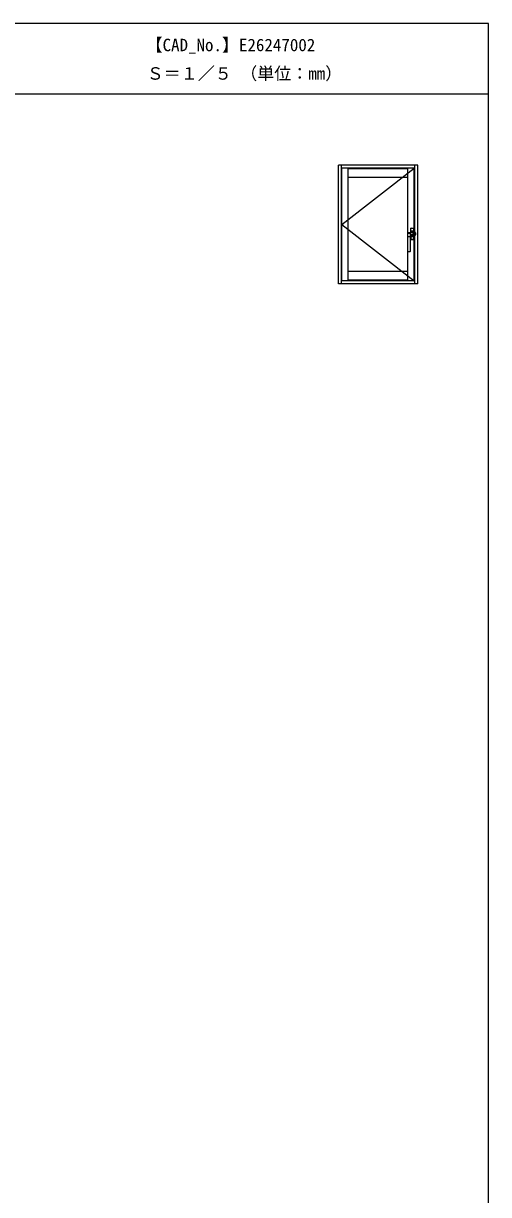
# Model space of a CAD drawing. Units: millimetres, scale not verified. Extents: x -438 to 438, y -464 to 465.
# Drawn here: x 273.4 to 437.5, y 17.7 to 430.8 of the extents above; entities that cross this region are included whole.
import ezdxf
from ezdxf.enums import TextEntityAlignment as Align

# ---------------------------------------------------------------- set-up
doc = ezdxf.new("R2010")
doc.units = ezdxf.units.MM
doc.header["$LTSCALE"] = 4
for name, color, linetype in [('0-1_USER1', 3, 'Continuous'), ('0-6_YKK_A1', 4, 'Continuous'), ('0-8_YKK_ZWAK', 7, 'Continuous')]:
    doc.layers.add(name, color=color, linetype=linetype)
doc.styles.add('ＭＳ ゴシック', font='')
doc.styles.get('ＭＳ ゴシック').set_extended_font_data('MS Gothic')

msp = doc.modelspace()

# ---------------------------------------------------------------- linework, layer by layer
at = {"layer": '0-6_YKK_A1'}
for p, q in [((384.5, 339), (384.5, 380.8)), ((412.5, 380.8), (384.5, 380.8)), ((385.55, 339), (385.55, 380.8)), ((411.45, 339), (411.45, 380.8)), ((412.5, 339), (412.5, 380.8)), ((411.45, 379.75), (385.55, 379.75)), ((385.75, 340.05), (385.75, 379.75)), ((385.75, 359.9), (411.25, 379.75)), ((388, 340.05), (388, 379.75)), ((409, 379.5), (388, 379.5)), ((409, 376.45), (388, 376.45)), ((409, 340.05), (409, 379.75)), ((411.25, 340.05), (411.25, 379.75)), ((385.75, 359.9), (411.25, 340.05)), ((409.065, 356.931), (409.048, 356.807)), ((409.048, 350.3), (409.048, 356.807)), ((409.048, 355.625), (409.873, 355.625)), ((409.098, 356.857), (409.823, 356.857)), ((410.085, 357.05), (409.11, 356.974)), ((409.873, 356.807), (409.873, 350.3)), ((409.878, 356.182), (409.873, 355.625)), ((410.085, 356.178), (409.873, 356.182)), ((411.02, 356.978), (409.92, 356.864)), ((409.935, 356.231), (409.935, 356.829)), ((411.035, 356.512), (409.935, 356.231)), ((410.085, 357.05), (410.085, 358.55)), ((411.085, 357.55), (410.085, 357.55)), ((410.085, 357.05), (411.024, 357.05)), ((410.085, 354.65), (410.085, 356.178)), ((410.085, 356.178), (410.366, 356.15)), ((411.085, 355.65), (410.085, 355.65)), ((410.099, 357.55), (410.099, 358.535)), ((410.099, 357.55), (411.071, 357.55)), ((410.099, 355.65), (410.099, 354.666)), ((410.099, 355.65), (411.071, 355.65)), ((410.135, 358.6), (411.035, 358.6)), ((410.149, 358.585), (411.021, 358.585)), ((411.635, 356.15), (410.366, 356.15)), ((410.685, 356.162), (411.618, 356.162)), ((411.618, 356.993), (410.985, 356.993)), ((411.024, 357.05), (411.035, 357.014)), ((411.035, 357.014), (411.635, 357.014)), ((411.035, 356.943), (411.035, 356.512)), ((411.071, 357.55), (411.071, 358.535)), ((411.071, 355.65), (411.071, 354.666)), ((411.085, 357.014), (411.085, 358.55)), ((411.085, 354.65), (411.085, 356.15)), ((411.668, 356.212), (411.668, 356.943)), ((411.685, 356.964), (411.685, 356.2)), ((411.035, 354.6), (410.135, 354.6)), ((410.149, 354.616), (411.021, 354.616)), ((409.823, 350.25), (409.098, 350.25)), ((409, 343.35), (388, 343.35)), ((412.5, 339), (384.5, 339)), ((411.45, 340.05), (385.55, 340.05)), ((409, 340.3), (388, 340.3))]:
    msp.add_line(p, q, dxfattribs=at)
for centre, radius, start, end in [((409.098, 356.807), 0.05, 90, 180), ((409.114, 356.924), 0.05, 94.47856, 172.20664), ((409.823, 356.807), 0.05, 0, 90), ((409.885, 356.231), 0.05, 268.8889, 0), ((409.885, 356.829), 0.05, 0, 90), ((410.135, 358.55), 0.05, 90, 180), ((410.149, 358.535), 0.05, 90, 180), ((410.685, 356.512), 0.35, 270, 0), ((410.985, 356.943), 0.05, 0, 90), ((411.021, 358.535), 0.05, 0, 90), ((411.035, 358.55), 0.05, 0, 90), ((411.618, 356.943), 0.05, 0, 90), ((411.618, 356.212), 0.05, 270, 0), ((411.635, 356.964), 0.05, 0, 90), ((411.635, 356.2), 0.05, 270, 0), ((410.135, 354.65), 0.05, 180, 270), ((410.149, 354.666), 0.05, 180, 270), ((411.021, 354.666), 0.05, 270, 0), ((411.035, 354.65), 0.05, 270, 0), ((409.098, 350.3), 0.05, 180, 270), ((409.823, 350.3), 0.05, 270, 0)]:
    msp.add_arc(centre, radius, start, end, dxfattribs=at)
at = {"layer": '0-8_YKK_ZWAK'}
for p, q in [((437.5, 430.8), (-437.5, 430.8)), ((437.5, 405.8), (-437.5, 405.8))]:
    msp.add_line(p, q, dxfattribs=at)
msp.add_lwpolyline([(-437.5, -449.2), (437.5, -449.2), (437.5, 430.8)], dxfattribs=at)

# ---------------------------------------------------------------- texts
at = {"layer": '0-1_USER1', "style": 'ＭＳ ゴシック'}
for s, p in [('【CAD_No.】E26247002', (316.477, 419.681)), ('Ｓ＝１／５ （単位：mm）', (316.886, 409.63))]:
    msp.add_text(s, height=4.399, dxfattribs=at).set_placement(p, align=Align.BOTTOM_LEFT)

doc.saveas('drawing.dxf')
